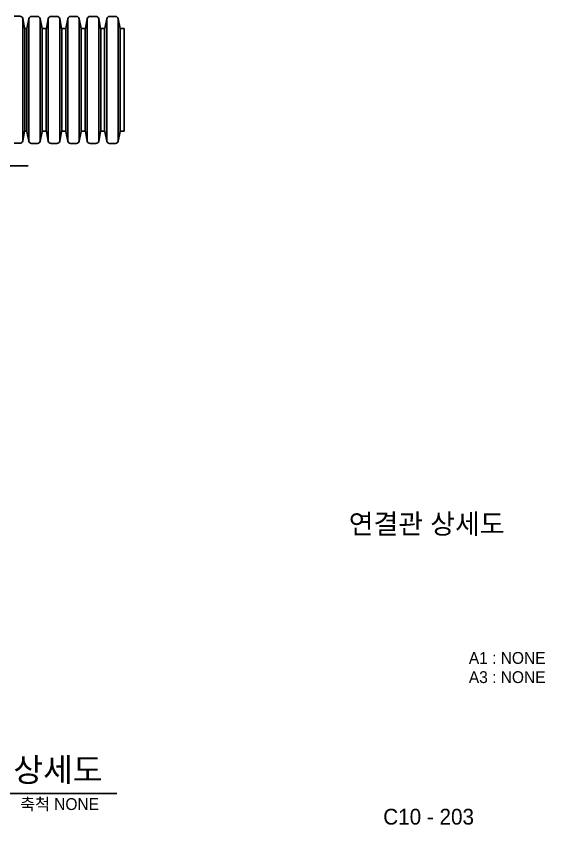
# Model space of a CAD drawing. Header units: inches. Extents: x 15 to 329, y 6 to 106.
# Drawn here: x 302.61 to 329.39, y 6.19 to 47.11 of the extents above; entities that cross this region are included whole.
import ezdxf
from ezdxf.enums import TextEntityAlignment as Align

# ---------------------------------------------------------------- set-up
doc = ezdxf.new("R2010")
doc.units = ezdxf.units.IN
doc.header["$MEASUREMENT"] = 0
for name, color, linetype in [('ARHT', 8, 'Continuous'), ('COMM', 7, 'Continuous'), ('XR-SHEET$1$SHT', 5, 'Continuous')]:
    doc.layers.add(name, color=color, linetype=linetype)
doc.styles.add('돋음', font='Dotum.ttf')

msp = doc.modelspace()

# ---------------------------------------------------------------- linework, layer by layer
at = {"layer": 'ARHT', "linetype": 'Continuous'}
for p, q in [((302.943, 46.989), (302.943, 40.798)), ((303.247, 46.977), (303.247, 40.786)), ((303.832, 46.977), (303.832, 40.786)), ((304.234, 46.977), (304.234, 40.786)), ((304.819, 46.977), (304.819, 40.786)), ((305.221, 46.977), (305.221, 40.786)), ((305.806, 46.977), (305.806, 40.786)), ((306.208, 46.977), (306.208, 40.786)), ((306.793, 46.977), (306.793, 40.786)), ((307.195, 46.977), (307.195, 40.786)), ((307.78, 46.977), (307.78, 40.786)), ((303.046, 46.491), (303.046, 41.295)), ((303.144, 46.491), (303.144, 41.295)), ((303.935, 46.48), (303.935, 41.283)), ((304.131, 46.48), (304.131, 41.283)), ((304.922, 46.48), (304.922, 41.283)), ((305.118, 46.48), (305.118, 41.283)), ((305.909, 46.48), (305.909, 41.283)), ((306.105, 46.48), (306.105, 41.283)), ((306.896, 46.48), (306.896, 41.283)), ((307.092, 46.48), (307.092, 41.283)), ((307.883, 46.48), (307.883, 41.283)), ((308.079, 46.48), (308.079, 41.283))]:
    msp.add_line(p, q, dxfattribs=at)
at = {"layer": 'COMM'}
for points in [[(303.144, 46.491), (303.046, 46.491, -0.360911), (303.035, 46.501), (302.943, 46.989, 0.360911), (302.799, 47.108), (302.503, 47.108, 0.360911)], [(308.079, 46.48), (307.981, 46.48), (307.883, 46.48, -0.360911), (307.871, 46.489), (307.78, 46.977, 0.360911), (307.636, 47.097), (307.339, 47.097, 0.360911), (307.195, 46.977), (307.104, 46.489, -0.360911), (307.092, 46.48), (306.994, 46.48), (306.896, 46.48, -0.360911), (306.884, 46.489), (306.793, 46.977, 0.360911), (306.649, 47.097), (306.352, 47.097, 0.360911), (306.208, 46.977), (306.117, 46.489, -0.360911), (306.105, 46.48), (306.007, 46.48), (305.909, 46.48, -0.360911), (305.897, 46.489), (305.806, 46.977, 0.360911), (305.662, 47.097), (305.365, 47.097, 0.360911), (305.221, 46.977), (305.13, 46.489, -0.360911), (305.118, 46.48), (305.02, 46.48), (304.922, 46.48, -0.360911), (304.91, 46.489), (304.819, 46.977, 0.360911), (304.675, 47.097), (304.378, 47.097, 0.360911), (304.234, 46.977), (304.143, 46.489, -0.360911), (304.131, 46.48), (304.033, 46.48), (303.935, 46.48, -0.360911), (303.923, 46.489), (303.832, 46.977, 0.360911), (303.688, 47.097), (303.391, 47.097, 0.360911), (303.247, 46.977), (303.156, 46.489, -0.360911), (303.144, 46.48)], [(303.144, 41.295), (303.046, 41.295, 0.360911), (303.035, 41.286), (302.943, 40.798, -0.360911), (302.799, 40.678), (302.503, 40.678, -0.360911)], [(308.079, 41.283), (307.981, 41.283), (307.883, 41.283, 0.360911), (307.871, 41.274), (307.78, 40.786, -0.360911), (307.636, 40.667), (307.339, 40.667, -0.360911), (307.195, 40.786), (307.104, 41.274, 0.360911), (307.092, 41.283), (306.994, 41.283), (306.896, 41.283, 0.360911), (306.884, 41.274), (306.793, 40.786, -0.360911), (306.649, 40.667), (306.352, 40.667, -0.360911), (306.208, 40.786), (306.117, 41.274, 0.360911), (306.105, 41.283), (306.007, 41.283), (305.909, 41.283, 0.360911), (305.897, 41.274), (305.806, 40.786, -0.360911), (305.662, 40.667), (305.365, 40.667, -0.360911), (305.221, 40.786), (305.13, 41.274, 0.360911), (305.118, 41.283), (305.02, 41.283), (304.922, 41.283, 0.360911), (304.91, 41.274), (304.819, 40.786, -0.360911), (304.675, 40.667), (304.378, 40.667, -0.360911), (304.234, 40.786), (304.143, 41.274, 0.360911), (304.131, 41.283), (304.033, 41.283), (303.935, 41.283, 0.360911), (303.923, 41.274), (303.832, 40.786, -0.360911), (303.688, 40.667), (303.391, 40.667, -0.360911), (303.247, 40.786), (303.156, 41.274, 0.360911), (303.144, 41.283)]]:
    msp.add_lwpolyline(points, format="xyb", dxfattribs=at)
msp.add_lwpolyline([(303.214, 39.527), (284.115, 39.527), (265.016, 39.527)], dxfattribs=at)
at = {"layer": 'XR-SHEET$1$SHT', "color": 7}
msp.add_line((295.237, 7.779), (307.716, 7.779), dxfattribs=at)

# ---------------------------------------------------------------- texts
at = {"layer": 'XR-SHEET$1$SHT', "color": 3, "style": '돋음'}
for s, height, p in [('연결관 상세도', 1, (323.4, 21.417)), ('A1 : NONE', 0.6, (327.478, 14.634)), ('A3 : NONE', 0.6, (327.478, 13.662)), ('C10 - 203', 0.8, (323.5, 6.6))]:
    msp.add_text(s, height=height, dxfattribs=at).set_placement(p, align=Align.MIDDLE_CENTER)
msp.add_text('연결관 상세도', height=1.2, dxfattribs=at).set_placement((306.984, 8.015), align=Align.BOTTOM_RIGHT)
msp.add_text('축척 NONE', height=0.6, dxfattribs=at).set_placement((306.805, 7.538), align=Align.TOP_RIGHT)

doc.saveas('drawing.dxf')
